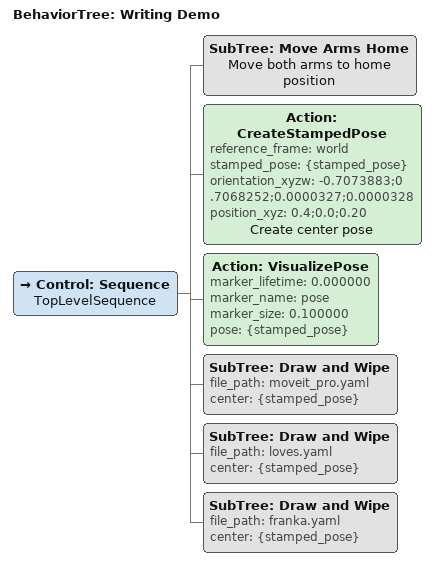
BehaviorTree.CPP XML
<?xml version='1.0' encoding='UTF-8'?>
<root BTCPP_format="4" main_tree_to_execute="Writing Demo">
  <BehaviorTree ID="Writing Demo" _description="Pick up a pen, draw a text on a flat surface, and place the pen back.">
    <Control ID="Sequence" name="TopLevelSequence">
      <SubTree ID="Move Arms Home" name="Move both arms to home position"/>
      <Action ID="CreateStampedPose" reference_frame="world" stamped_pose="{stamped_pose}" orientation_xyzw="-0.7073883;0.7068252;0.0000327;0.0000328" position_xyz="0.4;0.0;0.20" name="Create center pose"/>
      <Action ID="VisualizePose" marker_lifetime="0.000000" marker_name="pose" marker_size="0.100000" pose="{stamped_pose}"/>
      <SubTree ID="Draw and Wipe" file_path="moveit_pro.yaml" center="{stamped_pose}"/>
      <SubTree ID="Draw and Wipe" file_path="loves.yaml" center="{stamped_pose}"/>
      <SubTree ID="Draw and Wipe" file_path="franka.yaml" center="{stamped_pose}"/>
    </Control>
  </BehaviorTree>
</root>
